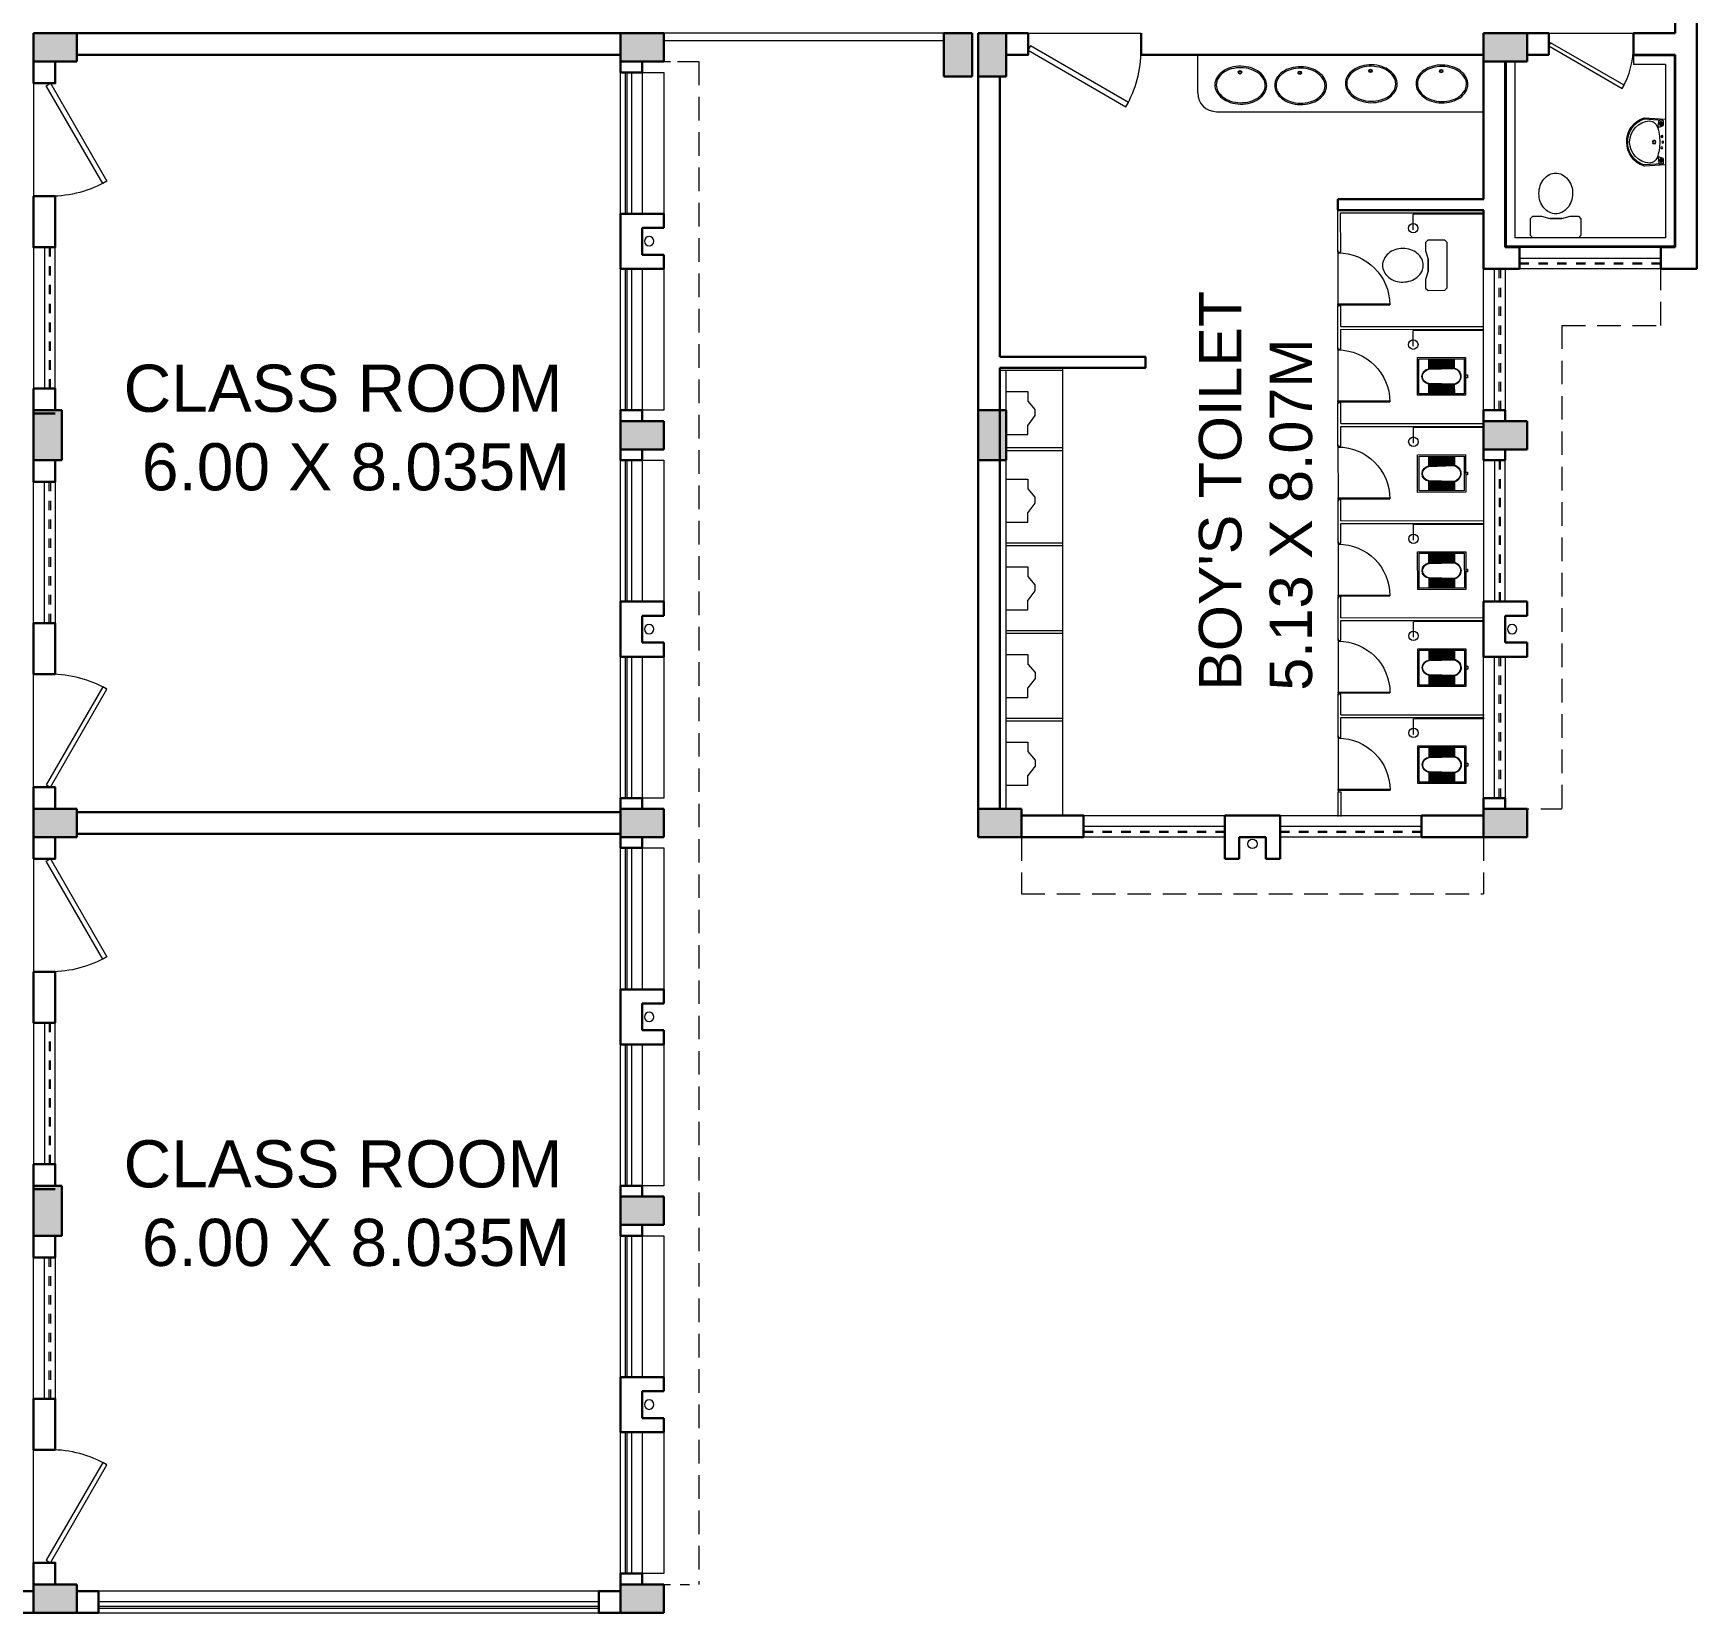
# Model space of a CAD drawing. Header units: millimetres. Extents: x 1898 to 3725, y 783 to 1532.
# Drawn here: x 2385.68 to 2403.33, y 1262.57 to 1279.33 of the extents above; entities that cross this region are included whole.
import ezdxf

# ---------------------------------------------------------------- set-up
doc = ezdxf.new("R2010")
doc.units = ezdxf.units.MM
for name, pattern in [('CENTER2', [1.125, 0.75, -0.125, 0.125, -0.125]), ('DASHED', [0.75, 0.5, -0.25]), ('DASHED2', [0.375, 0.25, -0.125])]:
    doc.linetypes.add(name, pattern=pattern)
doc.layers.get('0').update_dxf_attribs({"lineweight": 20})
for name, color, linetype, lineweight in [('CLL LEV.', 15, 'Continuous', 18), ('COL HATCH', 253, 'Continuous', 13), ('Column', 251, 'Continuous', 30), ('CUBICAL TOILET', 5, 'Continuous', 15), ('Door', 54, 'Continuous', 18), ('Fixture', 44, 'Continuous', 13), ('PROJ.', 30, 'DASHED2', 15), ('Railing', 23, 'Continuous', 13), ('TEXT', 7, 'Continuous', 15), ('Ventilator', 4, 'DASHED', 18), ('Wall', 7, 'Continuous', 30), ('Window', 150, 'Continuous', 15), ('Window-Wall', 7, 'Continuous', 18)]:
    doc.layers.add(name, color=color, linetype=linetype, lineweight=lineweight)
doc.styles.add('L120', font='arial.ttf', dxfattribs={"height": 0.6})

# ---------------------------------------------------------------- blocks, each defined once
blk = doc.blocks.new('VENTILATOR')
at = {"layer": 'Ventilator', "ltscale": 0.02}
for p, q in [((-0.18, -1.5), (-0.18, 0)), ((-0.165, 0), (-0.165, -1.5))]:
    blk.add_line(p, q, dxfattribs=at)
at = {"layer": 'Window-Wall'}
for p, q in [((-0.23, 0), (0, 0)), ((-0.23, -1.5), (-0.23, 0)), ((-0.115, 0), (-0.115, -1.5)), ((0, 0), (0, -1.5)), ((-0.23, -1.5), (0, -1.5))]:
    blk.add_line(p, q, dxfattribs=at)
blk = doc.blocks.new('C3')
at = {"layer": 'COL HATCH'}
h = blk.add_hatch(color=256, dxfattribs=at)
h.dxf.hatch_style = 1
h.paths.add_polyline_path([(0.3, 0), (0, 0), (0, -0.53), (0.3, -0.53)])
at = {"layer": 'Column'}
for p, q in [((0, 0), (0, -0.53)), ((0.3, 0), (0, 0)), ((0.3, -0.53), (0.3, 0)), ((0, -0.53), (0.3, -0.53))]:
    blk.add_line(p, q, dxfattribs=at)
blk = doc.blocks.new('WINDOW 1')
at = {"layer": 'CLL LEV.'}
for p, q in [((-0.23, 0), (-0.46, 0)), ((-0.46, 0), (-0.46, -1.5)), ((-0.46, -1.5), (-0.23, -1.5))]:
    blk.add_line(p, q, dxfattribs=at)
at = {"layer": 'Window'}
for p, q in [((-0.065, 0), (-0.065, -1.5)), ((-0.05, -1.5), (-0.05, 0))]:
    blk.add_line(p, q, dxfattribs=at)
at = {"layer": 'Window-Wall'}
for p, q in [((0, 0), (-0.23, 0)), ((-0.23, 0), (-0.23, -1.5)), ((-0.115, 0), (-0.115, -1.5)), ((0, -1.5), (0, 0)), ((-0.23, -1.5), (0, -1.5))]:
    blk.add_line(p, q, dxfattribs=at)
blk = doc.blocks.new('SHAFT')
at = {"layer": 'Fixture'}
blk.add_circle((0.327, -0.302), 0.05, dxfattribs=at)
at = {"layer": 'Wall'}
for p, q in [((0.035, 0), (0.62, 0)), ((0.035, 0), (0.035, -0.46)), ((0.62, 0), (0.62, -0.46)), ((0.185, -0.46), (0.185, -0.23)), ((0.185, -0.23), (0.47, -0.23)), ((0.47, -0.46), (0.47, -0.23)), ((0.035, -0.46), (0.185, -0.46)), ((0.62, -0.46), (0.47, -0.46))]:
    blk.add_line(p, q, dxfattribs=at)
blk = doc.blocks.new('*U18')
for p, q in [((0, 0), (0, 6)), ((40, 0), (40, 6))]:
    blk.add_line(p, q)
blk.add_lwpolyline([(0, 0), (34.64, -20), (35.52, -18.48), (0.88, 1.52)], close=True)
blk.add_arc((0, 0), 40, 330, 360)
blk = doc.blocks.new('Door')
at = {"layer": 'Door'}
blk.add_line((0, 0.18), (1.199, 0.18), dxfattribs=at)
at = {"layer": 'Door', "xscale": 0.0299845412869386, "yscale": 0.0299845412869386, "zscale": 0.0299845412869386}
blk.add_blockref('*U18', (0, 0), dxfattribs=at)
blk = doc.blocks.new('Urinal 1')
for p, q in [((0, 9), (9, 9)), ((0, 9), (0, -9)), ((9, 9), (9, 5)), ((12, 1), (9, 5)), ((12, -1.5), (12, 1)), ((9, -5), (12, -1.5)), ((9, -9), (9, -5)), ((0, -9), (9, -9))]:
    blk.add_line(p, q)
blk = doc.blocks.new('RH 1200')
for p, q in [((21, 0), (21, 43.3)), ((21.7, 0), (21.7, 43.3)), ((-21.7, 0), (21.7, 0)), ((21.7, 0), (21, 0))]:
    blk.add_line(p, q)
at = {"extrusion": (0, 0, -1)}
blk.add_ellipse((21.7, 0), major_axis=(-30.6, 30.6), ratio=1, start_param=5.497787, end_param=7.068583, dxfattribs=at)
blk = doc.blocks.new('GHH')
at = {"layer": 'Door', "ltscale": 20}
blk.add_line((3289.697, -299.103), (3289.697, -299.853), dxfattribs=at)
at = {"layer": 'Door', "ltscale": 20, "xscale": 0.015874999996413, "yscale": 0.015874999996413, "zscale": 0.015874999996413, "rotation": 270}
blk.add_blockref('RH 1200', (3289.697, -299.479), dxfattribs=at)
blk = doc.blocks.new('RSA CL6')
for p, q in [((5.51, 3.48), (5.51, 7.28)), ((5.91, 3.47), (5.91, 7.28)), ((6.3, 3.46), (6.3, 7.28)), ((6.69, 3.45), (6.69, 7.28)), ((7.09, 3.44), (7.09, 7.28)), ((7.48, 3.43), (7.48, 7.28)), ((7.87, 3.42), (7.87, 7.28)), ((8.27, 3.41), (8.27, 7.28)), ((8.66, 3.4), (8.66, 7.28)), ((9.06, 3.39), (9.06, 7.28)), ((9.45, 3.38), (9.45, 7.28)), ((9.84, 3.37), (9.84, 7.28)), ((10.24, 3.36), (10.24, 7.28)), ((10.63, 3.35), (10.63, 7.28)), ((11.02, 3.34), (11.02, 7.28)), ((11.42, 3.33), (11.42, 7.28)), ((11.81, 3.32), (11.81, 7.28)), ((12.2, 3.31), (12.2, 7.28)), ((12.6, 3.31), (12.6, 7.28)), ((12.99, 3.3), (12.99, 7.28)), ((13.39, 3.29), (13.39, 7.28)), ((13.78, 3.28), (13.78, 7.28)), ((14.17, 3.27), (14.17, 7.28)), ((14.57, 3.26), (14.57, 7.28)), ((14.96, 3.25), (14.96, 7.28)), ((15.35, 3.24), (15.35, 7.28)), ((15.75, 3.23), (15.75, 7.28)), ((16.14, 3.22), (16.14, 7.28)), ((16.14, 7.28), (16.14, 3.22)), ((5.51, -7.28), (5.51, -3.47)), ((5.91, -7.28), (5.91, -3.45)), ((6.3, -7.28), (6.3, -3.44)), ((6.69, -7.28), (6.69, -3.43)), ((7.09, -7.28), (7.09, -3.42)), ((7.48, -7.28), (7.48, -3.41)), ((7.87, -7.28), (7.87, -3.4)), ((8.27, -7.28), (8.27, -3.39)), ((8.66, -7.28), (8.66, -3.38)), ((9.06, -7.28), (9.06, -3.37)), ((9.45, -7.28), (9.45, -3.36)), ((9.84, -7.28), (9.84, -3.34)), ((10.24, -7.28), (10.24, -3.33)), ((10.63, -7.28), (10.63, -3.32)), ((11.02, -7.28), (11.02, -3.31)), ((11.42, -7.28), (11.42, -3.3)), ((11.81, -7.28), (11.81, -3.29)), ((12.2, -7.28), (12.2, -3.28)), ((12.6, -7.28), (12.6, -3.27)), ((12.99, -7.28), (12.99, -3.26)), ((13.39, -7.28), (13.39, -3.24)), ((13.78, -7.28), (13.78, -3.23)), ((14.17, -7.28), (14.17, -3.22)), ((14.57, -7.28), (14.57, -3.21)), ((14.96, -7.28), (14.96, -3.2)), ((15.35, -7.28), (15.35, -3.19)), ((15.75, -7.28), (15.75, -3.18)), ((16.14, -3.17), (16.14, -7.28)), ((16.14, -7.28), (16.14, -3.17))]:
    blk.add_line(p, q)
for points in [[(0.79, 7.87), (20.87, 7.87), (20.87, -7.87), (0.79, -7.87)], [(1.38, 7.28), (20.28, 7.28), (20.28, -7.28), (1.38, -7.28)]]:
    blk.add_lwpolyline(points, close=True)
blk.add_lwpolyline([(0.79, -0.59), (0, -0.59), (0, 0.59), (0.79, 0.59)])
for points in [[(5.51, 3.48), (16.14, 3.22, -0.899983), (16.14, -3.17), (5.54, -3.47, -0.799392)], [(5.53, 3.28), (16.13, 3.02, -0.897689), (16.12, -2.97), (5.56, -3.27, -0.793494), (5.53, 3.28)]]:
    blk.add_lwpolyline(points, format="xyb", close=True)
blk = doc.blocks.new('ENGLISH SHEET')
at = {"layer": 'Fixture'}
for p, q in [((4663.798, 251.204), (4663.773, 251.179)), ((4663.773, 251.179), (4663.773, 250.696)), ((4663.976, 251.204), (4663.798, 251.204)), ((4664.002, 251.179), (4663.976, 251.204)), ((4664.002, 251.09), (4664.002, 251.179)), ((4663.976, 251.001), (4664.002, 251.09)), ((4663.976, 250.874), (4663.976, 251.001)), ((4663.976, 251.001), (4663.976, 250.874)), ((4664.002, 250.785), (4663.976, 250.874)), ((4663.773, 250.696), (4663.798, 250.67)), ((4663.798, 250.67), (4663.976, 250.67)), ((4663.976, 250.67), (4664.002, 250.696)), ((4664.002, 250.696), (4664.002, 250.785))]:
    blk.add_line(p, q, dxfattribs=at)
blk.add_lwpolyline([(4664.459, 250.937, 0.117036), (4664.443, 251.003, 0.104338), (4664.396, 251.063, 0.09029), (4664.321, 251.105, 0.09898), (4664.243, 251.115, 0.08237), (4664.159, 251.101, 0.09029), (4664.09, 251.063, 0.104338), (4664.043, 251.003, 0.117036), (4664.027, 250.937, 0.117036), (4664.043, 250.871, 0.104338), (4664.09, 250.811, 0.09029), (4664.159, 250.773, 0.08237), (4664.243, 250.759, 0.08237), (4664.327, 250.773, 0.09029), (4664.396, 250.811, 0.104338), (4664.443, 250.871, 0.117036)], format="xyb", close=True, dxfattribs=at)
blk = doc.blocks.new('RSA BASIN 2')
for points in [[(10.67, -8.12, 0.12976), (9.97, -5.22, 0.106426), (7.61, -2.47, 0.084431), (4.27, -0.72, 0.073534), (0, 0, 0.073534), (-4.29, -0.55, 0.084431), (-7.7, -2.16, 0.106426), (-10.17, -4.82, 0.12976), (-10.98, -7.69, 0.12976), (-10.28, -10.59, 0.106426), (-7.92, -13.34, 0.084431), (-4.58, -15.09, 0.073534), (-0.31, -15.81, 0.073534), (3.98, -15.26, 0.084431), (7.39, -13.64, 0.106426), (9.85, -10.99, 0.12976)], [(10.08, -7.9, 0.119977), (9.45, -5.5, 0.106426), (7.25, -2.94, 0.084431), (4.08, -1.28, 0.073534), (-0.01, -0.59, 0.073534), (-4.13, -1.12, 0.084431), (-7.36, -2.65, 0.106426), (-9.66, -5.12, 0.12976), (-10.39, -7.7, 0.009633), (-10.39, -7.9, 0.119977), (-9.76, -10.31, 0.106426), (-7.57, -12.87, 0.084431), (-4.4, -14.53, 0.073534), (-0.3, -15.22, 0.073534), (3.82, -14.69, 0.084431), (7.05, -13.16, 0.106426), (9.35, -10.69, 0.12976), (10.08, -8.11, 0.009633)]]:
    blk.add_lwpolyline(points, format="xyb", close=True)
for radius in [0.7, 0.479]:
    blk.add_circle((-0.47, -2.53), radius)
blk = doc.blocks.new('RSA BASIN 9')
for points in [[(-0.1, -16.2, 0.340881), (10.04, -9, 0.074195), (10.06, -8.89), (9.53, 0), (-9.54, 0), (-10.02, -8.77, 0.082611), (-9.96, -9.15, 0.330812), (-0.1, -16.2)], [(0, -15.03, 0.391482), (8.86, -6.67, 0.252869), (6.53, -3.51, 0.087242), (0.02, -2.46, 0.079484), (-6.53, -3.51, 0.2542), (-8.82, -6.67, 0.39026), (0, -15.03)], [(-8.57, -1.96, -0.907437), (-8.45, -1.81), (-7.52, -2.57, -0.907437), (-7.64, -2.72)], [(-8.2, -1.64, -0.907437), (-8.07, -1.49), (-7.14, -2.25, -0.907437), (-7.27, -2.4)], [(-7.82, -1.32, -0.907437), (-7.7, -1.17), (-6.77, -1.93, -0.907437), (-6.89, -2.08)], [(7.82, -1.32, 0.907437), (7.7, -1.17), (6.77, -1.93, 0.907437), (6.89, -2.08)], [(8.2, -1.64, 0.907437), (8.07, -1.49), (7.14, -2.25, 0.907437), (7.27, -2.4)], [(8.57, -1.96, 0.907437), (8.45, -1.81), (7.52, -2.57, 0.907437), (7.64, -2.72)]]:
    blk.add_lwpolyline(points, format="xyb", close=True)
for points in [[(-5.93, -3.31), (-6.16, -2.95, -0.183787), (-6.22, -2.68, 0.126662), (-6.25, -2.43), (-6.59, -1.44, 0.35453), (-7.05, -0.98), (-8.75, -0.98, 0.414214), (-9.14, -1.37), (-9.56, -9.09, 0.329849), (-0.07, -15.81, 0.338736), (9.65, -8.94, 0.075632), (9.66, -8.82), (9.14, -1.37, 0.414214), (8.75, -0.98), (7.05, -0.98, 0.35453), (6.59, -1.44), (6.25, -2.43, 0.126662), (6.22, -2.68, -0.183787), (6.16, -2.95), (5.93, -3.31)], [(-6.18, -3.39), (-6.24, -3.29, 0.220542), (-6.52, -3.11), (-8.75, -2.78, -0.361119), (-9.19, -2.35)], [(6.18, -3.39), (6.24, -3.29, -0.220542), (6.52, -3.11), (8.75, -2.78, 0.358803), (9.21, -2.33, 0.358803)]]:
    blk.add_lwpolyline(points, format="xyb")
for centre, radius in [((-2.35, -1.56), 0.399), ((0, -4.82), 0.771), ((0, -4.82), 0.602), ((0, -1.23), 0.399), ((2.28, -1.51), 0.399)]:
    blk.add_circle(centre, radius)
blk = doc.blocks.new('CU')
at = {"layer": 'COL HATCH', "linetype": 'CENTER2'}
h = blk.add_hatch(color=256, dxfattribs=at)
h.dxf.hatch_style = 1
h.paths.add_polyline_path([(0, 0.035), (0, -0.265), (0.46, -0.265), (0.46, 0.035)])
at = {"layer": 'Column', "linetype": 'CENTER2'}
blk.add_lwpolyline([(0, 0.035), (0, -0.265), (0.46, -0.265), (0.46, 0.035), (0, 0.035)], dxfattribs=at)

msp = doc.modelspace()

# ---------------------------------------------------------------- linework, layer by layer
at = {"layer": 'CUBICAL TOILET'}
for p, q in [((2399.5187, 1277.0051), (2399.5184, 1277.4498)), ((2399.5484, 1277.4198), (2401.0659, 1277.4208)), ((2399.5487, 1277.0052), (2399.5484, 1277.4198)), ((2399.5187, 1277.0051), (2399.5487, 1277.0052)), ((2399.5192, 1276.2148), (2399.5191, 1276.4355)), ((2399.5491, 1276.4355), (2399.5191, 1276.4355)), ((2399.5492, 1276.2148), (2399.5491, 1276.4355)), ((2399.5194, 1275.9751), (2399.5192, 1276.2148)), ((2399.5492, 1276.2148), (2401.0692, 1276.2158)), ((2399.5492, 1276.1848), (2401.0692, 1276.1858)), ((2399.5494, 1275.9752), (2399.5492, 1276.1848)), ((2399.5194, 1275.9751), (2399.5494, 1275.9752)), ((2399.5199, 1275.1848), (2399.5197, 1275.4055)), ((2399.5497, 1275.4055), (2399.5197, 1275.4055)), ((2399.5499, 1275.1848), (2399.5497, 1275.4055)), ((2399.52, 1274.9451), (2399.5199, 1275.1848)), ((2399.5499, 1275.1848), (2401.0661, 1275.1858)), ((2399.5499, 1275.1548), (2401.0662, 1275.1558)), ((2399.55, 1274.9452), (2399.5499, 1275.1548)), ((2399.52, 1274.9451), (2399.55, 1274.9452)), ((2399.5205, 1274.1548), (2399.5204, 1274.3755)), ((2399.5504, 1274.3755), (2399.5204, 1274.3755)), ((2399.5505, 1274.1548), (2399.5504, 1274.3755)), ((2399.5207, 1273.9151), (2399.5205, 1274.1548)), ((2399.5505, 1274.1548), (2401.0705, 1274.1558)), ((2399.5506, 1274.1248), (2401.0706, 1274.1258)), ((2399.5507, 1273.9152), (2399.5506, 1274.1248)), ((2399.5207, 1273.9151), (2399.5507, 1273.9152)), ((2399.5212, 1273.1248), (2399.5211, 1273.3455)), ((2399.5511, 1273.3455), (2399.5211, 1273.3455)), ((2399.5512, 1273.1248), (2399.5511, 1273.3455)), ((2399.5214, 1272.8851), (2399.5212, 1273.1248)), ((2399.5512, 1273.1248), (2401.0712, 1273.1258)), ((2399.5512, 1273.0948), (2401.0712, 1273.0958)), ((2399.5514, 1272.8852), (2399.5512, 1273.0948)), ((2399.5214, 1272.8851), (2399.5514, 1272.8852)), ((2399.5219, 1272.0948), (2399.5217, 1272.3155)), ((2399.5517, 1272.3155), (2399.5217, 1272.3155)), ((2399.5519, 1272.0948), (2399.5517, 1272.3155)), ((2399.522, 1271.8551), (2399.5219, 1272.0948)), ((2399.5519, 1272.0948), (2401.0719, 1272.0958)), ((2399.5519, 1272.0648), (2401.0719, 1272.0658)), ((2399.552, 1271.8552), (2399.5519, 1272.0648)), ((2399.522, 1271.8551), (2399.552, 1271.8552)), ((2399.5226, 1271.0172), (2399.5224, 1271.2729)), ((2399.5524, 1271.2729), (2399.5224, 1271.2729)), ((2399.5526, 1271.0172), (2399.5524, 1271.2729))]:
    msp.add_line(p, q, dxfattribs=at)
at = {"layer": 'Fixture'}
for p, q in [((2398.0313, 1278.6943), (2398.0313, 1279.097)), ((2398.2314, 1278.4945), (2401.0659, 1278.4945)), ((2396.6002, 1275.747), (2395.9299, 1275.747)), ((2396.5999, 1275.777), (2395.931, 1275.777)), ((2395.9999, 1273.257), (2395.9999, 1275.747)), ((2396.5999, 1271.027), (2396.5999, 1275.777)), ((2396.6002, 1274.9269), (2396.0002, 1274.9269)), ((2395.9999, 1271.097), (2395.9999, 1274.832)), ((2396.6002, 1274.8969), (2396.0002, 1274.8969)), ((2396.6002, 1273.917), (2396.0002, 1273.917)), ((2396.6002, 1273.887), (2396.0002, 1273.887)), ((2396.6006, 1272.987), (2396.0006, 1272.987)), ((2396.6006, 1272.957), (2396.0006, 1272.957)), ((2396.6009, 1272.057), (2396.0009, 1272.057)), ((2396.6009, 1272.027), (2396.0009, 1272.027))]:
    msp.add_line(p, q, dxfattribs=at)
at = {"layer": 'Fixture', "ltscale": 0.05}
for p, q in [((2401.0659, 1277.4084), (2400.3184, 1277.4079)), ((2400.3185, 1277.2421), (2400.3184, 1277.4079)), ((2401.0692, 1276.1734), (2400.3192, 1276.1729)), ((2400.3193, 1276.0071), (2400.3192, 1276.1729)), ((2401.0662, 1275.1434), (2400.3199, 1275.1429)), ((2400.32, 1274.9771), (2400.3199, 1275.1429)), ((2401.0706, 1274.1134), (2400.3206, 1274.1129)), ((2400.3207, 1273.9471), (2400.3206, 1274.1129)), ((2401.0712, 1273.0834), (2400.3212, 1273.0829)), ((2400.3213, 1272.9171), (2400.3212, 1273.0829)), ((2401.0719, 1272.0534), (2400.3219, 1272.0529)), ((2400.322, 1271.8871), (2400.3219, 1272.0529))]:
    msp.add_line(p, q, dxfattribs=at)
for centre in [(2400.3185, 1277.2579), (2400.3193, 1276.0229), (2400.32, 1274.9929), (2400.3207, 1273.9629), (2400.3213, 1272.9329), (2400.322, 1271.9029)]:
    msp.add_circle(centre, 0.05, dxfattribs=at)
at = {"layer": 'Fixture'}
msp.add_arc((2398.2313, 1278.6945), 0.2, 180.03713, 270.03713, dxfattribs=at)
at = {"layer": 'PROJ.'}
for p, q in [((2392.1385, 1279.0268), (2392.7385, 1279.0268)), ((2392.7385, 1279.0268), (2392.7385, 1262.8668)), ((2402.9464, 1276.2268), (2402.9464, 1276.8268)), ((2401.896, 1276.2268), (2402.9464, 1276.2268)), ((2401.896, 1276.2268), (2401.896, 1271.0968)), ((2401.2959, 1271.0968), (2401.896, 1271.0968)), ((2396.161, 1270.7968), (2396.161, 1270.1968)), ((2401.0659, 1270.7968), (2401.0659, 1270.1968)), ((2396.161, 1270.1968), (2401.0659, 1270.1968))]:
    msp.add_line(p, q, dxfattribs=at)
at = {"layer": 'PROJ.', "ltscale": 0.05}
for p, q in [((2392.1385, 1279.0268), (2392.7385, 1279.0268)), ((2392.1385, 1262.8668), (2392.7385, 1262.8668))]:
    msp.add_line(p, q, dxfattribs=at)
at = {"layer": 'Railing'}
for p, q in [((2395.3385, 1279.3268), (2392.3685, 1279.3268)), ((2395.3385, 1279.2468), (2392.3685, 1279.2468)), ((2401.3059, 1279.0268), (2401.3059, 1277.0668)), ((2401.3959, 1279.0268), (2401.3959, 1277.1568)), ((2403.0868, 1279.0868), (2402.6559, 1279.0868)), ((2402.6559, 1279.0868), (2402.6559, 1278.9968)), ((2402.9968, 1278.9968), (2402.6559, 1278.9968)), ((2402.9968, 1278.9968), (2402.9968, 1277.1568)), ((2403.0868, 1279.0868), (2403.0868, 1277.0668)), ((2403.0868, 1277.0668), (2401.3059, 1277.0668)), ((2402.9968, 1277.1568), (2401.3959, 1277.1568))]:
    msp.add_line(p, q, dxfattribs=at)
at = {"layer": 'Wall'}
for p, q in [((2386.1385, 1279.3268), (2391.9085, 1279.3268)), ((2397.4304, 1279.327), (2397.4304, 1279.097)), ((2403.0968, 1279.3268), (2402.6559, 1279.3268)), ((2402.6559, 1279.3268), (2402.6559, 1279.0968)), ((2403.3268, 1279.3268), (2403.3268, 1276.8268)), ((2386.1385, 1279.0968), (2391.9085, 1279.0968)), ((2401.0659, 1279.0969), (2397.4304, 1279.097)), ((2401.0659, 1279.0268), (2401.0659, 1277.5648)), ((2401.2959, 1279.0268), (2401.2959, 1277.0568)), ((2401.7559, 1279.0968), (2401.5259, 1279.0968)), ((2403.0968, 1279.0968), (2402.6559, 1279.0968)), ((2403.0968, 1279.0968), (2403.0968, 1277.0568)), ((2395.701, 1278.8668), (2395.701, 1271.0968)), ((2395.931, 1278.8668), (2395.931, 1275.892)), ((2399.5184, 1277.4498), (2401.0661, 1277.4498)), ((2399.5185, 1277.5648), (2401.0661, 1277.5648)), ((2401.0659, 1277.4498), (2401.0659, 1276.8268)), ((2401.2959, 1277.0568), (2401.4464, 1277.0568)), ((2401.4464, 1277.0568), (2401.4464, 1276.8268)), ((2402.9464, 1277.0568), (2402.9464, 1276.8268)), ((2403.0968, 1277.0568), (2402.9464, 1277.0568)), ((2401.2959, 1276.8268), (2401.0659, 1276.8268)), ((2401.2959, 1276.8268), (2401.4464, 1276.8268)), ((2403.3268, 1276.8268), (2402.9464, 1276.8268)), ((2395.931, 1275.777), (2395.931, 1271.0968)), ((2385.6785, 1275.2918), (2385.9085, 1275.2918)), ((2391.9085, 1271.0618), (2386.1385, 1271.0618)), ((2391.9085, 1270.8318), (2386.1385, 1270.8318)), ((2385.6785, 1267.0618), (2385.9085, 1267.0618))]:
    msp.add_line(p, q, dxfattribs=at)
at = {"layer": 'Wall', "linetype": 'CENTER2'}
msp.add_line((2399.5185, 1277.5648), (2399.5184, 1277.4498), dxfattribs=at)
at = {"layer": 'Wall'}
for points in [[(2403.0968, 1279.5568), (2403.3268, 1279.5568), (2403.3268, 1279.3268)], [(2403.0968, 1279.3268), (2403.0968, 1279.5568)], [(2396.001, 1279.3268), (2396.231, 1279.3268), (2396.231, 1279.0968), (2396.001, 1279.0968), (2396.001, 1279.3268)], [(2385.6785, 1279.0268), (2385.9085, 1279.0268), (2385.9085, 1278.7968), (2385.6785, 1278.7968), (2385.6785, 1279.0268)], [(2392.1385, 1279.0268), (2391.9085, 1279.0268), (2391.9085, 1278.9118), (2392.1385, 1278.9118), (2392.1385, 1279.0268)], [(2395.931, 1275.777), (2397.4776, 1275.777), (2397.4776, 1275.892), (2395.931, 1275.892)], [(2385.6785, 1275.5568), (2385.9085, 1275.5568), (2385.9085, 1275.3268), (2385.6785, 1275.3268), (2385.6785, 1275.5568)], [(2392.1385, 1275.3268), (2391.9085, 1275.3268), (2391.9085, 1275.2118), (2392.1385, 1275.2118), (2392.1385, 1275.3268)], [(2401.2959, 1275.3268), (2401.0659, 1275.3268), (2401.0659, 1275.2118), (2401.2959, 1275.2118), (2401.2959, 1275.3268)], [(2385.6785, 1274.5668), (2385.9085, 1274.5668), (2385.9085, 1274.7968), (2385.6785, 1274.7968), (2385.6785, 1274.5668)], [(2392.1385, 1274.9118), (2391.9085, 1274.9118), (2391.9085, 1274.7968), (2392.1385, 1274.7968), (2392.1385, 1274.9118)], [(2401.2959, 1274.7968), (2401.0659, 1274.7968), (2401.0659, 1274.9118), (2401.2959, 1274.9118), (2401.2959, 1274.7968)], [(2385.6785, 1271.0968), (2385.9085, 1271.0968), (2385.9085, 1271.3268), (2385.6785, 1271.3268), (2385.6785, 1271.0968)], [(2392.1385, 1271.2118), (2391.9085, 1271.2118), (2391.9085, 1271.0968), (2392.1385, 1271.0968), (2392.1385, 1271.2118)], [(2392.1385, 1271.2118), (2391.9085, 1271.2118), (2391.9085, 1271.0968), (2392.1385, 1271.0968), (2392.1385, 1271.2118)], [(2401.2959, 1271.2118), (2401.0659, 1271.2118), (2401.0659, 1271.0968), (2401.2959, 1271.0968), (2401.2959, 1271.2118)], [(2396.161, 1271.0269), (2396.161, 1270.7969), (2396.821, 1270.7969), (2396.821, 1271.0269), (2396.161, 1271.0269)], [(2400.406, 1271.0269), (2400.406, 1270.7968), (2401.0659, 1270.7968), (2401.0659, 1271.0268), (2400.406, 1271.0269)], [(2385.6785, 1270.7968), (2385.9085, 1270.7968), (2385.9085, 1270.5668), (2385.6785, 1270.5668), (2385.6785, 1270.7968)], [(2392.1385, 1270.7968), (2391.9085, 1270.7968), (2391.9085, 1270.6818), (2392.1385, 1270.6818), (2392.1385, 1270.7968)], [(2385.6785, 1267.3268), (2385.9085, 1267.3268), (2385.9085, 1267.0968), (2385.6785, 1267.0968), (2385.6785, 1267.3268)], [(2392.1385, 1267.0968), (2391.9085, 1267.0968), (2391.9085, 1266.9818), (2392.1385, 1266.9818), (2392.1385, 1267.0968)], [(2392.1385, 1266.6818), (2391.9085, 1266.6818), (2391.9085, 1266.5668), (2392.1385, 1266.5668), (2392.1385, 1266.6818)], [(2385.6785, 1266.3368), (2385.9085, 1266.3368), (2385.9085, 1266.5668), (2385.6785, 1266.5668), (2385.6785, 1266.3368)], [(2385.6785, 1262.8668), (2385.9085, 1262.8668), (2385.9085, 1263.0968), (2385.6785, 1263.0968), (2385.6785, 1262.8668)], [(2392.1385, 1262.9818), (2391.9085, 1262.9818), (2391.9085, 1262.8668), (2392.1385, 1262.8668), (2392.1385, 1262.9818)], [(2392.1385, 1262.9818), (2391.9085, 1262.9818), (2391.9085, 1262.8668), (2392.1385, 1262.8668), (2392.1385, 1262.9818)], [(2385.4485, 1262.5668), (2385.6785, 1262.5668), (2385.6785, 1262.7968), (2385.4485, 1262.7968), (2385.4485, 1262.5668)], [(2386.1385, 1262.5668), (2386.3685, 1262.5668), (2386.3685, 1262.7968), (2386.1385, 1262.7968), (2386.1385, 1262.5668)], [(2391.6785, 1262.5668), (2391.9085, 1262.5668), (2391.9085, 1262.7968), (2391.6785, 1262.7968), (2391.6785, 1262.5668)]]:
    msp.add_lwpolyline(points, dxfattribs=at)
at = {"layer": 'Wall', "linetype": 'CENTER2'}
msp.add_lwpolyline([(2401.7559, 1279.0968), (2401.7559, 1279.3268), (2401.5259, 1279.3268), (2401.5259, 1279.0968)], dxfattribs=at)
at = {"layer": 'Wall'}
for points in [[(2385.6783, 1277.5975), (2385.9085, 1277.5975), (2385.9085, 1277.0568), (2385.6783, 1277.0568)], [(2385.6783, 1272.5262), (2385.9085, 1272.5262), (2385.9085, 1273.0668), (2385.6783, 1273.0668)], [(2385.6783, 1269.3675), (2385.9085, 1269.3675), (2385.9085, 1268.8268), (2385.6783, 1268.8268)], [(2385.6783, 1264.2962), (2385.9085, 1264.2962), (2385.9085, 1264.8368), (2385.6783, 1264.8368)]]:
    msp.add_lwpolyline(points, close=True, dxfattribs=at)
at = {"layer": 'Window'}
for p, q in [((2391.6785, 1262.6318), (2386.3685, 1262.6318)), ((2386.3685, 1262.6168), (2391.6785, 1262.6168))]:
    msp.add_line(p, q, dxfattribs=at)
at = {"layer": 'Window-Wall'}
for p, q in [((2391.6785, 1262.7968), (2386.3685, 1262.7968)), ((2386.3685, 1262.7968), (2386.3685, 1262.5668)), ((2391.6785, 1262.6818), (2386.3685, 1262.6818)), ((2386.3685, 1262.5668), (2391.6785, 1262.5668))]:
    msp.add_line(p, q, dxfattribs=at)

# ---------------------------------------------------------------- block references
at = {"layer": 'Column', "linetype": 'CENTER2'}
for p in [(2385.6785, 1279.2918), (2391.9085, 1279.2918), (2401.0659, 1279.2918), (2391.9085, 1275.1768), (2401.0659, 1275.1768), (2385.6785, 1271.0618), (2391.9085, 1271.0618), (2395.701, 1271.0618), (2401.0659, 1271.0618), (2391.9085, 1266.9468), (2385.6785, 1262.8318), (2391.9085, 1262.8318)]:
    msp.add_blockref('CU', p, dxfattribs=at)
at = {"layer": 'Column', "linetype": 'CENTER2', "xscale": -1, "rotation": 90}
for p in [(2395.3735, 1279.3268), (2395.736, 1279.3268)]:
    msp.add_blockref('CU', p, dxfattribs=at)
at = {"layer": 'Column', "color": 5, "xscale": -1}
for p in [(2385.9785, 1275.3268), (2396.001, 1275.3268), (2385.9785, 1267.0968)]:
    msp.add_blockref('C3', p, dxfattribs=at)
at = {"layer": 'Door', "xscale": 0.8000000001374484, "yscale": 0.8000000001374484, "zscale": 0.8000000001374484, "rotation": 0.03572769329324655}
for p in [(-232.3874, 1514.6643), (-232.3868, 1513.6343), (-232.3861, 1512.6043), (-232.3854, 1511.5743), (-232.3847, 1510.5443), (-232.3841, 1509.5143)]:
    msp.add_blockref('GHH', p, dxfattribs=at)
at = {"layer": 'Fixture', "extrusion": (0, 0, -1), "xscale": -0.02539999999589782, "yscale": 0.02539999999589782, "zscale": -0.02539999999589782}
for p in [(-2399.8773, 1278.9919), (-2400.6273, 1278.9896), (-2398.4925, 1278.9766), (-2399.1274, 1278.9717)]:
    msp.add_blockref('RSA BASIN 2', p, dxfattribs=at)
at = {"layer": 'Fixture', "ltscale": 10000, "extrusion": (0, 0, -1), "xscale": 0.02543261667546474, "yscale": 0.02543261667546474, "zscale": -0.0254326166754069, "rotation": 89.95360362113973}
msp.add_blockref('RSA BASIN 9', (-2402.9968, 1278.1726), dxfattribs=at)
at = {"layer": 'Fixture', "extrusion": (0, 0, -1), "zscale": -1, "rotation": 90.05129373375074}
msp.add_blockref('ENGLISH SHEET', (-2146.7178, -3386.3897), dxfattribs=at)
at = {"layer": 'Fixture', "extrusion": (0, 0, -1), "xscale": -1, "zscale": -1, "rotation": 179.8744537984219}
msp.add_blockref('ENGLISH SHEET', (-7063.8908, 1538.0218), dxfattribs=at)
at = {"layer": 'Fixture', "extrusion": (0, 0, -1), "xscale": -0.02539999999589984, "yscale": 0.02539999999589782, "zscale": -0.02539999999589984, "rotation": 179.9628737661411}
for p in [(-2400.8946, 1275.6857), (-2400.8952, 1274.6557), (-2400.8959, 1273.6257), (-2400.8966, 1272.5957), (-2400.8972, 1271.5657)]:
    msp.add_blockref('RSA CL6', p, dxfattribs=at)
at = {"layer": 'Fixture', "xscale": -0.02539999999498832, "yscale": 0.02539999999498832, "zscale": 0.0253999999949883, "rotation": 180}
for p in [(2395.9999, 1275.297), (2395.9999, 1274.367), (2396.0002, 1273.437), (2396.0006, 1272.507), (2396.0009, 1271.577)]:
    msp.add_blockref('Urinal 1', p, dxfattribs=at)
at = {"layer": 'Wall'}
for name, p in [('Door', (2396.231, 1279.1471)), ('SHAFT', (2398.286, 1271.0269))]:
    msp.add_blockref(name, p, dxfattribs=at)
at = {"layer": 'Wall', "linetype": 'CENTER2', "xscale": 0.7503866670708703, "yscale": 0.7503866670708703, "zscale": 0.7503866670708703}
msp.add_blockref('Door', (2401.7559, 1279.1918), dxfattribs=at)
at = {"layer": 'Wall', "xscale": -1}
for name, p in [('WINDOW 1', (2391.9085, 1278.9118)), ('VENTILATOR', (2385.6785, 1277.0568)), ('WINDOW 1', (2391.9085, 1276.8268)), ('WINDOW 1', (2391.9085, 1274.7968)), ('VENTILATOR', (2401.0659, 1274.7968)), ('WINDOW 1', (2391.9085, 1272.7118)), ('WINDOW 1', (2391.9085, 1270.6818)), ('VENTILATOR', (2385.6785, 1268.8268)), ('WINDOW 1', (2391.9085, 1268.5968)), ('WINDOW 1', (2391.9085, 1266.5668)), ('WINDOW 1', (2391.9085, 1264.4818))]:
    msp.add_blockref(name, p, dxfattribs=at)
at = {"layer": 'Wall', "xscale": -1, "rotation": 90}
for name, p in [('Door', (2385.8582, 1278.7968)), ('SHAFT', (2391.9085, 1277.4468)), ('SHAFT', (2391.9085, 1273.3318)), ('SHAFT', (2401.0659, 1273.3318)), ('Door', (2385.8582, 1270.5668)), ('SHAFT', (2391.9085, 1269.2168)), ('SHAFT', (2391.9085, 1265.1018))]:
    msp.add_blockref(name, p, dxfattribs=at)
at = {"layer": 'Wall'}
for name, p, rotation in [('VENTILATOR', (2401.4464, 1277.0568), 90), ('VENTILATOR', (2401.0659, 1275.3268), 180), ('VENTILATOR', (2385.6785, 1273.0668), 180), ('VENTILATOR', (2401.0659, 1271.2118), 180), ('Door', (2385.8582, 1271.3268), 90), ('VENTILATOR', (2396.821, 1271.0269), 90), ('VENTILATOR', (2398.906, 1271.0269), 90), ('VENTILATOR', (2385.6785, 1264.8368), 180), ('Door', (2385.8582, 1263.0968), 90)]:
    msp.add_blockref(name, p, dxfattribs=dict(at, rotation=rotation))

# ---------------------------------------------------------------- texts
at = {"layer": 'TEXT', "lineweight": 30, "insert": (2398.045, 1272.1764), "char_height": 0.45, "width": 4.703075, "attachment_point": 1, "rotation": 90, "style": 'L120'}
msp.add_mtext("{\\fArial|b0|i0|c0|p34; BOY'S TOILET\\P 5.13 X 8.07M}", dxfattribs=at)
at = {"layer": 'TEXT', "lineweight": 30, "char_height": 0.5, "width": 9.930816, "attachment_point": 1, "style": 'L120'}
for insert in [(2386.6345, 1275.8103), (2386.6345, 1267.5803)]:
    msp.add_mtext('{\\fArial|b0|i0|c0|p34;CLASS ROOM\\P 6.00 X 8.035M}', dxfattribs=dict(at, insert=insert))

doc.saveas('drawing.dxf')
